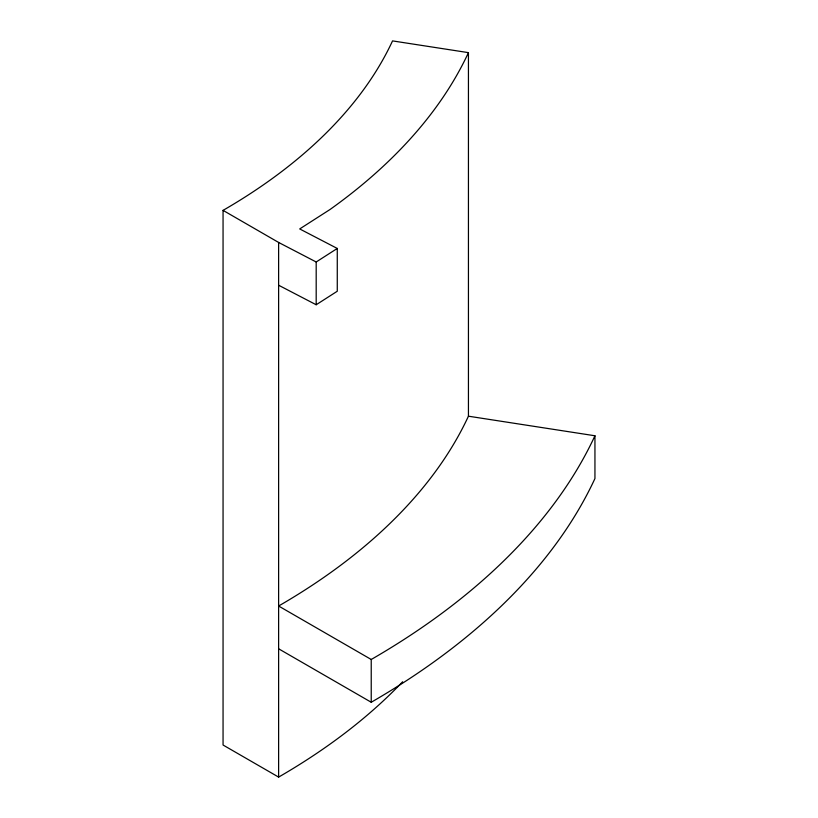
<?xml version="1.0" encoding="UTF-8"?>
<svg xmlns="http://www.w3.org/2000/svg" width="818" height="818" viewBox="0 0 818 818"><rect width="100%" height="100%" fill="white"/><g stroke="black" fill="none" stroke-linecap="round" stroke-linejoin="round"><path stroke-width="1.23" d="M278.621 285.226L316.188 304.756L316.188 261.985L337.272 248.457L299.705 228.938L329.991 209.52A733.378 423.417 0 0 0 468.438 52.638L392.538 40.9A654.799 378.049 0 0 1 223.058 210.369L223.058 745.024L278.621 777.1A733.378 423.417 0 0 0 402.63 681.762M316.188 304.756L337.272 291.239L337.272 248.457M371.229 702.253L371.229 659.482L278.621 606.015A733.378 423.417 0 0 0 468.438 416.198L594.942 435.769L594.942 478.54A864.34 499.021 0 0 1 371.229 702.253L278.621 648.786M223.058 210.369L278.621 242.455L316.188 261.985M468.438 52.638L468.438 416.198M278.621 242.455L278.621 777.1M594.942 435.769A864.34 499.021 0 0 1 371.229 659.482"/></g></svg>
